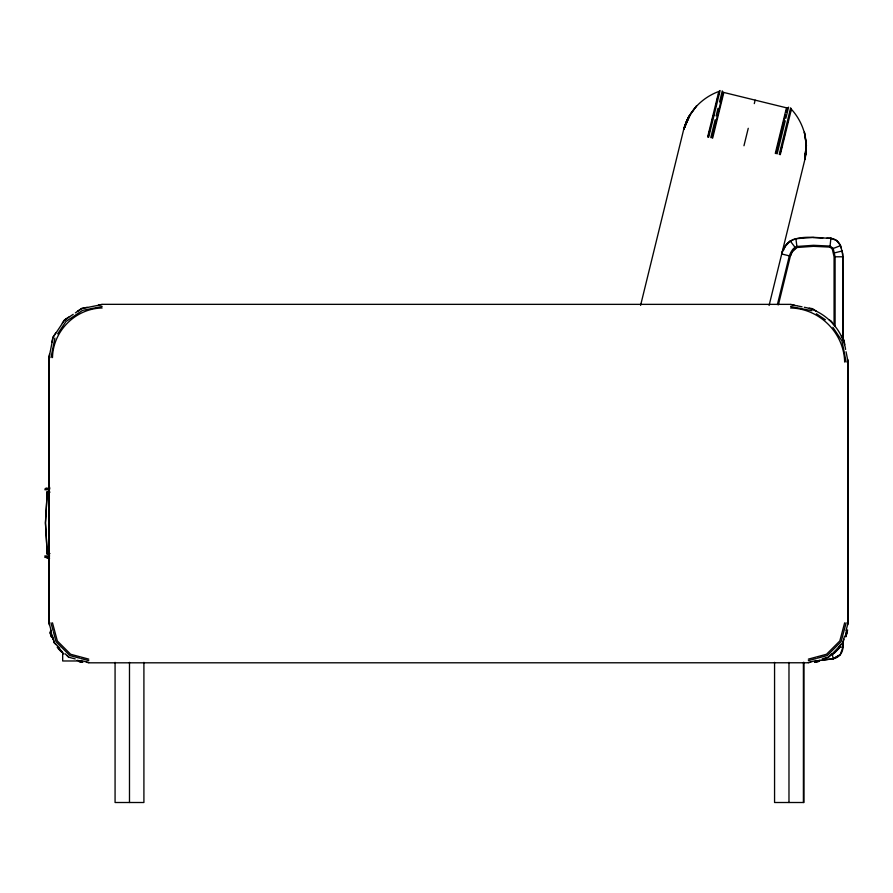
<?xml version="1.0" encoding="UTF-8"?>
<svg xmlns="http://www.w3.org/2000/svg" width="893" height="893" viewBox="0 0 893 893"><rect width="100%" height="100%" fill="white"/><g stroke="black" fill="none" stroke-linecap="round" stroke-linejoin="round"><path stroke-width="1.34" d="M805.062 157.76L805.497 150.939M804.973 159.121L805.519 151.81M830.055 246.066L830.892 238.264C814.092 238.241 787.068 231.41 781.71 253.98L789.334 255.856C790.763 252.228 792.805 247.607 796.902 246.468L813.467 245.296L830.055 246.066L833.202 248.477L835.1 256.793L835.1 326.503M830.814 238.989L830.892 238.264L826.84 238.197M845.827 634.555L846.642 629.945M49.461 625.145L48.836 622.823L48.791 357.613L49.573 353.929M51.928 342.064L52.899 337.23L55.779 332.91M49.037 357.613L50.51 350.235M50.622 349.643L53.078 337.308L64.586 320.085L73.193 314.325M50.99 357.613L54.886 338.056M52.486 357.613C53.022 330.957 75.47 308.52 102.126 307.985M713.652 115.923L714.02 114.204M847.624 629.978L845.861 636.463M640.594 305.339L683.759 129.184C688.257 111.714 701.998 97.616 718.809 91.477L707.68 136.875M717.191 99.491L717.369 98.743M708.082 136.975L710.236 128.179M711.844 121.593L713.295 115.666M715.583 106.356L716.342 103.253M718.474 94.535L719.334 91.041M708.696 137.12L720.115 90.517M710.795 137.634L715.181 119.74M716.108 115.945L717.972 108.366M719.524 102.036L722.258 90.874M711.955 137.924L717.793 114.103M718.095 112.864L720.528 102.907M720.841 101.668L723.218 91.934M712.67 138.091L723.843 92.47L786.476 107.819L775.291 153.44M743.969 145.76L748.245 128.302M754.295 103.61L755.154 100.139M775.984 153.607L785.472 114.862M786.086 112.373L786.499 110.687M786.599 110.252L787.246 107.629M777.144 153.886L785.248 120.823M785.862 118.289L788.597 107.138M779.254 154.411L790.372 109.002M790.472 108.6L790.662 107.807M779.857 154.556L782.011 145.771M783.63 139.174L784.166 136.975M784.623 135.111L785.081 133.247M787.816 122.073L788.128 120.834M789.959 113.366L791.12 108.622M786.063 129.541L786.365 128.335M780.27 154.656L791.399 109.27C803.521 122.497 809.047 141.373 805.017 158.954L806.379 145.592L804.448 132.365L806.379 145.592L805.028 158.898L769.096 305.451M777.39 304.602L789.334 255.856M778.395 304.848L790.372 256.101L792.281 251.625L797.047 247.495L813.49 246.334L829.954 247.104L832.243 248.846L834.073 256.793L834.073 325.108M710.571 126.214L710.995 124.562M844.655 622.823L839.8 640.973L826.505 654.268L808.355 659.134M846.151 622.823L841.094 641.721L827.253 655.562L817.274 658.23M844.477 636.385L842.78 642.703L840.056 645.427M846.017 630.637L848.104 622.823M842.959 642.804L843.907 639.243M847.825 624.631L847.837 359.689M847.278 632.043L845.771 636.921M845.225 636.129L846.408 632.545M783.395 250.464L784.98 246.814M62.276 323.188L64.441 319.94L68.761 317.06M57.654 333.904L65.97 321.469L82.558 310.384L102.126 306.489M841.083 644.579L834.229 652.381M839.13 647.38L830.233 655.674M839.621 646.711L832.399 654.245M839.922 647.369L834.174 653.375M839.554 647.715L832.667 654.48M784.88 246.747L790.272 240.987L794.993 247.249M831.874 653.62L828.235 657.259L822.196 658.867M831.07 654.681L828.336 657.427L825.143 658.275M77.412 311.277L81.732 308.398L87.146 307.315M75.347 312.885L81.81 308.576L102.126 304.535M64.731 320.23L66.875 318.801M840.09 654.692L833.136 658.721L822.129 660.195M790.338 241.088L792.102 240.083M46.57 487.991L45.119 488.65L48.088 488.672M833.202 248.477L840.525 245.62L842.78 253.846L842.959 339.05M808.355 660.63L816.169 658.532M808.355 662.584L816.169 660.485M810.677 662.159L808.355 662.773L88.787 662.818L86.465 662.159M792.973 239.581L794.937 239.056M819.517 661.233L814.494 662.338M834.609 252.875L842.233 250.944M815.421 662.104L818.568 661.412M98.565 305.049L102.126 304.334L790.584 304.368L794.134 305.049M815.476 661.11L820.075 660.295M813.389 237.449L795.897 238.688L796.902 246.468M819.115 660.53L833.158 658.833L840.179 654.77L842.947 647.135L842.947 641.565M835.1 256.793L842.959 256.793M48.78 487.21L49.573 487.176M48.122 487.634L49.662 487.634M49.204 488.672L49.896 488.672M44.817 489.732L49.561 489.732M46.86 491.663L49.595 491.686M49.896 492.266L47.229 492.266L45.498 522.874L47.217 553.481L49.93 553.481M47.898 492.356L47.229 492.356L45.42 522.907L47.229 553.459M46.838 554.162L49.528 554.162M44.806 555.948L49.64 555.948M49.573 558.136L45.063 557.165L47.117 557.165M47.753 557.165L48.456 557.165M48.445 558.516L49.472 558.527M838.784 647.146L842.959 647.146A11.888 11.888 0 0 1 833.158 658.833L832.41 654.759M78.472 660.976L62.677 660.976L62.677 652.761M813.389 237.56L822.81 238.007M77.066 660.295L81.676 661.11M82.781 662.36L79.577 661.746M809.225 308.04L812.675 308.732L816.414 311.233M790.584 304.535L797.226 305.852M797.962 305.998L802.059 306.824M804.336 307.27C824.54 310.92 842.423 329.07 845.593 349.409M790.584 306.489L811.849 310.719M790.584 307.985C819.629 308.565 844.075 333.022 844.655 362.067M47.898 558.125L45.063 557.165M78.45 661.378L81.643 662.093M88.787 659.134L70.636 654.268L57.353 640.973L52.486 622.823M79.868 658.23L69.888 655.562L56.058 641.721L53.379 631.753M80.973 658.532L88.787 660.63M75.235 658.945L68.917 657.259L67.098 655.44M80.973 660.485L88.787 662.584M829.061 319.683L831.394 321.246L833.281 324.059M816.358 313.733L825.366 319.75M63.905 654.033L57.141 647.146M59.82 648.162L54.361 642.703L52.743 636.676M56.025 644.634L54.194 642.804L53.558 640.437M65.156 653.765L68.817 657.427M59.864 649.613L62.175 651.946M61.115 651.7L58.246 648.642M59.239 648.698L62.477 652.057M841.407 336.226L843.907 339.976L844.823 344.575M832.89 327.273L841.92 340.791L846.151 362.067M51.414 637.033L49.874 632.021M840.402 245.664L841.34 248.287M52.821 638.785L50.51 629.945M53.122 639.689L51.135 633.74L52.207 637.457M50.209 633.037L51.325 636.575M50.99 622.823L53.089 630.637M49.037 622.823L51.414 631.708M846.062 351.753L848.104 362.067M843.539 340.121L843.896 341.952M842.11 250.966L842.836 256.782L842.836 339.039M848.272 362.067L848.272 622.823M842.836 641.565L842.836 647.135M803.957 662.36L803.957 802.506L774.566 802.506L774.566 662.36M803.399 662.36L803.399 802.506M788.977 662.36L788.977 802.506M143.907 662.36L143.907 802.506L115.074 802.506L115.074 662.36M129.485 662.36L129.485 802.506M48.869 357.613L48.869 622.823M781.732 253.98A23.24 23.24 0 0 1 790.272 240.987M790.372 256.101A14.355 14.355 0 0 1 795.641 248.075M829.954 247.104A2.757 2.757 0 0 1 832.231 248.846M806.379 145.592L805.017 158.954L806.379 145.592M686.594 121.403L683.748 129.239L688.704 116.76L696.54 105.921L688.704 116.76L686.594 121.403M687.23 119.762L683.759 129.184L688.704 116.76L683.748 129.239L687.23 119.762M687.554 120.432L683.703 129.407L689.787 115.666L687.554 120.432M836.73 240.597L830.892 238.264A11.642 11.642 0 0 1 840.514 245.62L836.741 240.585"/></g></svg>
